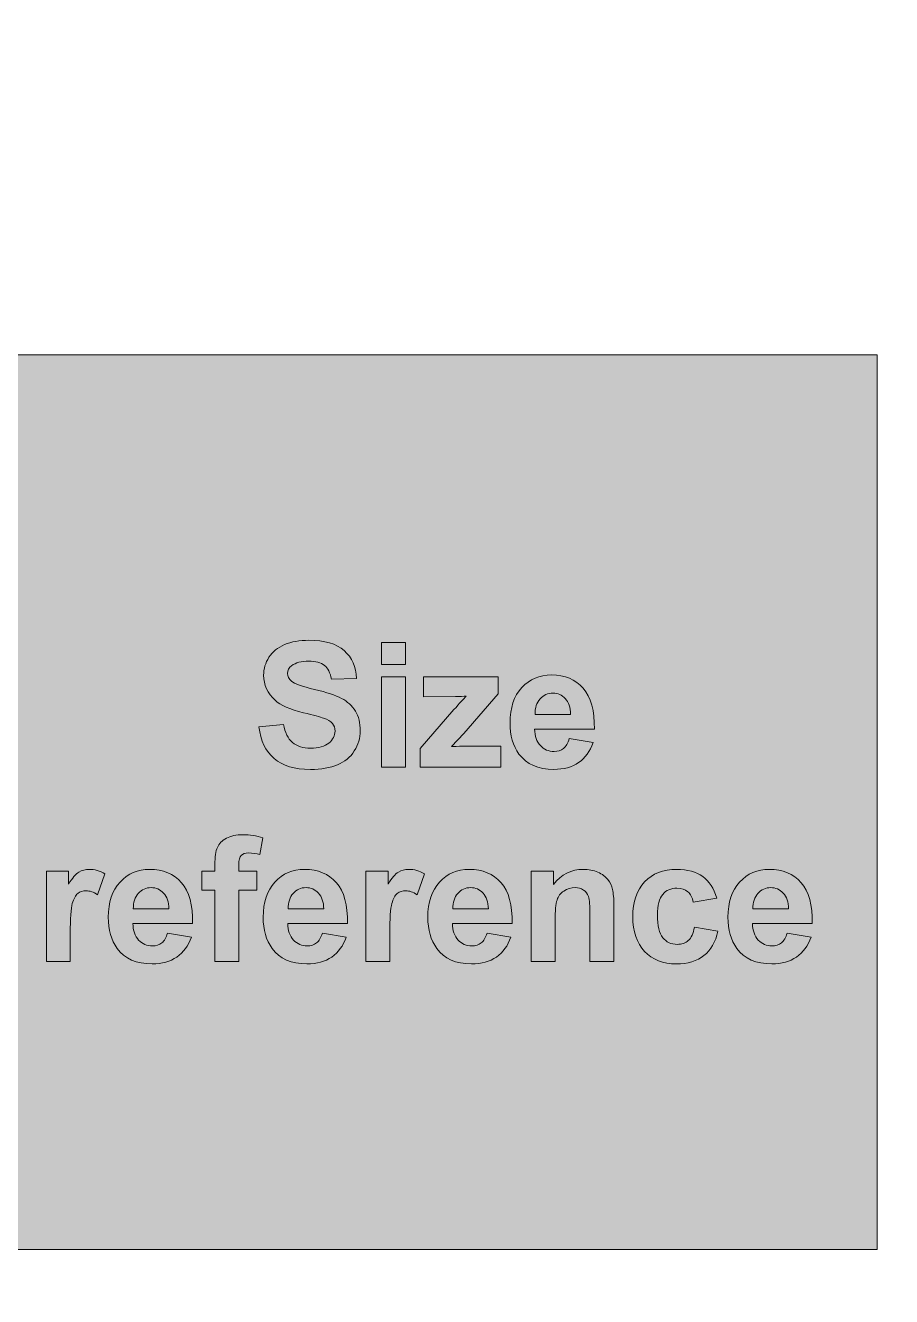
# Model space of a CAD drawing. Header units: centimetres. Extents: x 3.2 to 56.2, y -80.4 to -3.5.
# Drawn here: x 5.723 to 8.625, y -75.44 to -71.178 of the extents above; entities that cross this region are included whole.
import ezdxf

# ---------------------------------------------------------------- set-up
doc = ezdxf.new("R2010")
doc.units = ezdxf.units.CM
doc.header["$MEASUREMENT"] = 0

msp = doc.modelspace()

# ---------------------------------------------------------------- hatches: boundary and pattern name
at = {"true_color": 0xed1c24}
msp.add_hatch(color=240, dxfattribs=at).paths.add_polyline_path([(5.5764, -75.2819), (8.5764, -75.2819), (8.5764, -72.282), (5.5764, -72.282)])
at = {"true_color": 0xfffeff}
h = msp.add_hatch(color=7, dxfattribs=at)
edge = h.paths.add_edge_path()
edge.add_spline(control_points=[(6.5055, -73.5295), (6.5055, -73.5295), (6.5878, -73.5214), (6.5878, -73.5214), (6.5927, -73.5489), (6.6026, -73.569), (6.6177, -73.582), (6.6328, -73.5949), (6.6531, -73.6013), (6.6787, -73.6013), (6.7057, -73.6013), (6.7261, -73.5956), (6.7399, -73.5841), (6.7536, -73.5726), (6.7605, -73.5592), (6.7605, -73.5438), (6.7605, -73.5339), (6.7575, -73.5255), (6.7518, -73.5185), (6.7461, -73.5116), (6.736, -73.5056), (6.7216, -73.5005), (6.7117, -73.497), (6.6894, -73.491), (6.6544, -73.4823), (6.6093, -73.471), (6.5777, -73.4572), (6.5595, -73.4407), (6.534, -73.4177), (6.5212, -73.3896), (6.5212, -73.3564), (6.5212, -73.3351), (6.5273, -73.3151), (6.5392, -73.2965), (6.5513, -73.2779), (6.5686, -73.2638), (6.5913, -73.2541), (6.6139, -73.2444), (6.6411, -73.2395), (6.6732, -73.2395), (6.7255, -73.2395), (6.7648, -73.2511), (6.7912, -73.2743), (6.8176, -73.2976), (6.8315, -73.3285), (6.8328, -73.3673), (6.8328, -73.3673), (6.7482, -73.3702), (6.7482, -73.3702), (6.7446, -73.3486), (6.7369, -73.3332), (6.7252, -73.3237), (6.7134, -73.3143), (6.6957, -73.3095), (6.6722, -73.3095), (6.6479, -73.3095), (6.6288, -73.3146), (6.6151, -73.3247), (6.6062, -73.3312), (6.6017, -73.3399), (6.6017, -73.3508), (6.6017, -73.3607), (6.6059, -73.3692), (6.6143, -73.3762), (6.6249, -73.3852), (6.6507, -73.3945), (6.6916, -73.4043), (6.7326, -73.4139), (6.7628, -73.424), (6.7824, -73.4343), (6.802, -73.4447), (6.8174, -73.4588), (6.8285, -73.4768), (6.8395, -73.4948), (6.8451, -73.517), (6.8451, -73.5433), (6.8451, -73.5673), (6.8385, -73.5897), (6.8251, -73.6106), (6.8118, -73.6315), (6.793, -73.6471), (6.7687, -73.6572), (6.7444, -73.6674), (6.7141, -73.6725), (6.6778, -73.6725), (6.625, -73.6725), (6.5844, -73.6603), (6.5561, -73.6359), (6.5278, -73.6116), (6.511, -73.5761), (6.5055, -73.5295), (6.5055, -73.5295), (6.5055, -73.5295), (6.5055, -73.5295)], knot_values=[0, 0, 0, 0, 1, 1, 1, 2, 2, 2, 3, 3, 3, 4, 4, 4, 5, 5, 5, 6, 6, 6, 7, 7, 7, 8, 8, 8, 9, 9, 9, 10, 10, 10, 11, 11, 11, 12, 12, 12, 13, 13, 13, 14, 14, 14, 15, 15, 15, 16, 16, 16, 17, 17, 17, 18, 18, 18, 19, 19, 19, 20, 20, 20, 21, 21, 21, 22, 22, 22, 23, 23, 23, 24, 24, 24, 25, 25, 25, 26, 26, 26, 27, 27, 27, 28, 28, 28, 29, 29, 29, 30, 30, 30, 31, 31, 31, 31], degree=3, periodic=1)
h.paths.add_polyline_path([(6.9163, -73.3212), (6.9163, -73.2471), (6.9962, -73.2471), (6.9962, -73.3212)])
h.paths.add_polyline_path([(6.9163, -73.6649), (6.9163, -73.3621), (6.9962, -73.3621), (6.9962, -73.6649)])
edge = h.paths.add_edge_path()
edge.add_spline(control_points=[(7.0457, -73.6649), (7.0457, -73.6649), (7.0457, -73.6019), (7.0457, -73.6019), (7.0457, -73.6019), (7.159, -73.4721), (7.159, -73.4721), (7.1777, -73.4507), (7.1914, -73.4358), (7.2003, -73.4268), (7.191, -73.4274), (7.1788, -73.4278), (7.1636, -73.428), (7.1636, -73.428), (7.0568, -73.4286), (7.0568, -73.4286), (7.0568, -73.4286), (7.0568, -73.3621), (7.0568, -73.3621), (7.0568, -73.3621), (7.3071, -73.3621), (7.3071, -73.3621), (7.3071, -73.3621), (7.3071, -73.4187), (7.3071, -73.4187), (7.3071, -73.4187), (7.1915, -73.5519), (7.1915, -73.5519), (7.1915, -73.5519), (7.1507, -73.596), (7.1507, -73.596), (7.1729, -73.5949), (7.1867, -73.5943), (7.1921, -73.5943), (7.1921, -73.5943), (7.3159, -73.5943), (7.3159, -73.5943), (7.3159, -73.5943), (7.3159, -73.6649), (7.3159, -73.6649), (7.3159, -73.6649), (7.0457, -73.6649), (7.0457, -73.6649), (7.0457, -73.6649), (7.0457, -73.6649), (7.0457, -73.6649)], knot_values=[0, 0, 0, 0, 1, 1, 1, 2, 2, 2, 3, 3, 3, 4, 4, 4, 5, 5, 5, 6, 6, 6, 7, 7, 7, 8, 8, 8, 9, 9, 9, 10, 10, 10, 11, 11, 11, 12, 12, 12, 13, 13, 13, 14, 14, 14, 15, 15, 15, 15], degree=3, periodic=1)
edge = h.paths.add_edge_path()
edge.add_spline(control_points=[(7.5452, -73.5692), (7.5452, -73.5692), (7.6252, -73.5826), (7.6252, -73.5826), (7.6149, -73.6119), (7.5987, -73.6342), (7.5766, -73.6495), (7.5545, -73.6648), (7.5267, -73.6725), (7.4936, -73.6725), (7.441, -73.6725), (7.402, -73.6553), (7.3768, -73.6208), (7.3568, -73.5932), (7.3468, -73.5584), (7.3468, -73.5163), (7.3468, -73.4661), (7.3599, -73.4267), (7.3861, -73.3983), (7.4123, -73.3698), (7.4454, -73.3556), (7.4855, -73.3556), (7.5304, -73.3556), (7.5659, -73.3705), (7.592, -73.4003), (7.618, -73.43), (7.6304, -73.4756), (7.6292, -73.5371), (7.6292, -73.5371), (7.4291, -73.5371), (7.4291, -73.5371), (7.4297, -73.5608), (7.4361, -73.5793), (7.4485, -73.5925), (7.4607, -73.6058), (7.4761, -73.6124), (7.4944, -73.6124), (7.5069, -73.6124), (7.5174, -73.609), (7.5259, -73.6022), (7.5344, -73.5954), (7.5408, -73.5844), (7.5452, -73.5692), (7.5452, -73.5692), (7.5452, -73.5692), (7.5452, -73.5692)], knot_values=[0, 0, 0, 0, 1, 1, 1, 2, 2, 2, 3, 3, 3, 4, 4, 4, 5, 5, 5, 6, 6, 6, 7, 7, 7, 8, 8, 8, 9, 9, 9, 10, 10, 10, 11, 11, 11, 12, 12, 12, 13, 13, 13, 14, 14, 14, 15, 15, 15, 15], degree=3, periodic=1)
edge = h.paths.add_edge_path()
edge.add_spline(control_points=[(7.5499, -73.4881), (7.5493, -73.4649), (7.5434, -73.4472), (7.532, -73.4351), (7.5206, -73.4229), (7.5068, -73.4169), (7.4905, -73.4169), (7.4731, -73.4169), (7.4586, -73.4233), (7.4473, -73.4361), (7.4359, -73.4488), (7.4304, -73.4662), (7.4306, -73.4881), (7.4306, -73.4881), (7.5499, -73.4881), (7.5499, -73.4881), (7.5499, -73.4881), (7.5499, -73.4881), (7.5499, -73.4881)], knot_values=[0, 0, 0, 0, 1, 1, 1, 2, 2, 2, 3, 3, 3, 4, 4, 4, 5, 5, 5, 6, 6, 6, 6], degree=3, periodic=1)
edge = h.paths.add_edge_path()
edge.add_spline(control_points=[(5.8735, -74.3168), (5.8735, -74.3168), (5.7936, -74.3168), (5.7936, -74.3168), (5.7936, -74.3168), (5.7936, -74.0139), (5.7936, -74.0139), (5.7936, -74.0139), (5.8677, -74.0139), (5.8677, -74.0139), (5.8677, -74.0139), (5.8677, -74.0569), (5.8677, -74.0569), (5.8804, -74.0366), (5.8919, -74.0233), (5.9021, -74.017), (5.9123, -74.0106), (5.9239, -74.0075), (5.9368, -74.0075), (5.9551, -74.0075), (5.9727, -74.0126), (5.9896, -74.0226), (5.9896, -74.0226), (5.9648, -74.0924), (5.9648, -74.0924), (5.9513, -74.0837), (5.9388, -74.0793), (5.9272, -74.0793), (5.9159, -74.0793), (5.9064, -74.0824), (5.8986, -74.0885), (5.8908, -74.0948), (5.8847, -74.1059), (5.8802, -74.122), (5.8758, -74.1381), (5.8735, -74.172), (5.8735, -74.2234), (5.8735, -74.2234), (5.8735, -74.3168), (5.8735, -74.3168), (5.8735, -74.3168), (5.8735, -74.3168), (5.8735, -74.3168)], knot_values=[0, 0, 0, 0, 1, 1, 1, 2, 2, 2, 3, 3, 3, 4, 4, 4, 5, 5, 5, 6, 6, 6, 7, 7, 7, 8, 8, 8, 9, 9, 9, 10, 10, 10, 11, 11, 11, 12, 12, 12, 13, 13, 13, 14, 14, 14, 14], degree=3, periodic=1)
edge = h.paths.add_edge_path()
edge.add_spline(control_points=[(6.1992, -74.2211), (6.1992, -74.2211), (6.2792, -74.2345), (6.2792, -74.2345), (6.269, -74.2638), (6.2527, -74.2861), (6.2306, -74.3014), (6.2085, -74.3167), (6.1808, -74.3244), (6.1476, -74.3244), (6.095, -74.3244), (6.056, -74.3072), (6.0308, -74.2727), (6.0108, -74.2451), (6.0008, -74.2103), (6.0008, -74.1682), (6.0008, -74.118), (6.014, -74.0786), (6.0401, -74.0502), (6.0663, -74.0217), (6.0994, -74.0075), (6.1395, -74.0075), (6.1844, -74.0075), (6.2199, -74.0224), (6.246, -74.0522), (6.272, -74.0819), (6.2844, -74.1275), (6.2833, -74.189), (6.2833, -74.189), (6.0831, -74.189), (6.0831, -74.189), (6.0837, -74.2127), (6.0901, -74.2312), (6.1025, -74.2444), (6.1147, -74.2577), (6.1301, -74.2643), (6.1484, -74.2643), (6.1609, -74.2643), (6.1714, -74.2609), (6.1799, -74.2541), (6.1884, -74.2473), (6.1948, -74.2363), (6.1992, -74.2211), (6.1992, -74.2211), (6.1992, -74.2211), (6.1992, -74.2211)], knot_values=[0, 0, 0, 0, 1, 1, 1, 2, 2, 2, 3, 3, 3, 4, 4, 4, 5, 5, 5, 6, 6, 6, 7, 7, 7, 8, 8, 8, 9, 9, 9, 10, 10, 10, 11, 11, 11, 12, 12, 12, 13, 13, 13, 14, 14, 14, 15, 15, 15, 15], degree=3, periodic=1)
edge = h.paths.add_edge_path()
edge.add_spline(control_points=[(6.2039, -74.14), (6.2033, -74.1167), (6.1974, -74.099), (6.186, -74.087), (6.1746, -74.0748), (6.1608, -74.0688), (6.1445, -74.0688), (6.1271, -74.0688), (6.1127, -74.0752), (6.1013, -74.088), (6.0899, -74.1007), (6.0844, -74.1181), (6.0846, -74.14), (6.0846, -74.14), (6.2039, -74.14), (6.2039, -74.14), (6.2039, -74.14), (6.2039, -74.14), (6.2039, -74.14)], knot_values=[0, 0, 0, 0, 1, 1, 1, 2, 2, 2, 3, 3, 3, 4, 4, 4, 5, 5, 5, 6, 6, 6, 6], degree=3, periodic=1)
edge = h.paths.add_edge_path()
edge.add_spline(control_points=[(6.3137, -74.0139), (6.3137, -74.0139), (6.358, -74.0139), (6.358, -74.0139), (6.358, -74.0139), (6.358, -73.9911), (6.358, -73.9911), (6.358, -73.9656), (6.3608, -73.9466), (6.3662, -73.934), (6.3717, -73.9214), (6.3817, -73.9111), (6.3963, -73.9033), (6.4109, -73.8954), (6.4294, -73.8914), (6.4518, -73.8914), (6.4747, -73.8914), (6.4971, -73.8948), (6.5191, -73.9016), (6.5191, -73.9016), (6.5089, -73.9573), (6.5089, -73.9573), (6.4958, -73.9542), (6.4833, -73.9527), (6.4712, -73.9527), (6.4594, -73.9527), (6.4509, -73.9554), (6.4458, -73.9608), (6.4406, -73.9663), (6.438, -73.9768), (6.438, -73.9923), (6.438, -73.9923), (6.438, -74.0139), (6.438, -74.0139), (6.438, -74.0139), (6.4981, -74.0139), (6.4981, -74.0139), (6.4981, -74.0139), (6.4981, -74.077), (6.4981, -74.077), (6.4981, -74.077), (6.438, -74.077), (6.438, -74.077), (6.438, -74.077), (6.438, -74.3168), (6.438, -74.3168), (6.438, -74.3168), (6.358, -74.3168), (6.358, -74.3168), (6.358, -74.3168), (6.358, -74.077), (6.358, -74.077), (6.358, -74.077), (6.3137, -74.077), (6.3137, -74.077), (6.3137, -74.077), (6.3137, -74.0139), (6.3137, -74.0139), (6.3137, -74.0139), (6.3137, -74.0139), (6.3137, -74.0139)], knot_values=[0, 0, 0, 0, 1, 1, 1, 2, 2, 2, 3, 3, 3, 4, 4, 4, 5, 5, 5, 6, 6, 6, 7, 7, 7, 8, 8, 8, 9, 9, 9, 10, 10, 10, 11, 11, 11, 12, 12, 12, 13, 13, 13, 14, 14, 14, 15, 15, 15, 16, 16, 16, 17, 17, 17, 18, 18, 18, 19, 19, 19, 20, 20, 20, 20], degree=3, periodic=1)
edge = h.paths.add_edge_path()
edge.add_spline(control_points=[(6.7181, -74.2211), (6.7181, -74.2211), (6.798, -74.2345), (6.798, -74.2345), (6.7878, -74.2638), (6.7716, -74.2861), (6.7495, -74.3014), (6.7273, -74.3167), (6.6996, -74.3244), (6.6664, -74.3244), (6.6138, -74.3244), (6.5748, -74.3072), (6.5496, -74.2727), (6.5297, -74.2451), (6.5197, -74.2103), (6.5197, -74.1682), (6.5197, -74.118), (6.5328, -74.0786), (6.559, -74.0502), (6.5851, -74.0217), (6.6183, -74.0075), (6.6584, -74.0075), (6.7033, -74.0075), (6.7388, -74.0224), (6.7649, -74.0522), (6.7908, -74.0819), (6.8033, -74.1275), (6.8021, -74.189), (6.8021, -74.189), (6.602, -74.189), (6.602, -74.189), (6.6025, -74.2127), (6.6089, -74.2312), (6.6213, -74.2444), (6.6336, -74.2577), (6.6489, -74.2643), (6.6672, -74.2643), (6.6797, -74.2643), (6.6903, -74.2609), (6.6987, -74.2541), (6.7073, -74.2473), (6.7137, -74.2363), (6.7181, -74.2211), (6.7181, -74.2211), (6.7181, -74.2211), (6.7181, -74.2211)], knot_values=[0, 0, 0, 0, 1, 1, 1, 2, 2, 2, 3, 3, 3, 4, 4, 4, 5, 5, 5, 6, 6, 6, 7, 7, 7, 8, 8, 8, 9, 9, 9, 10, 10, 10, 11, 11, 11, 12, 12, 12, 13, 13, 13, 14, 14, 14, 15, 15, 15, 15], degree=3, periodic=1)
edge = h.paths.add_edge_path()
edge.add_spline(control_points=[(6.7227, -74.14), (6.7222, -74.1167), (6.7162, -74.099), (6.7048, -74.087), (6.6935, -74.0748), (6.6797, -74.0688), (6.6633, -74.0688), (6.6459, -74.0688), (6.6315, -74.0752), (6.6201, -74.088), (6.6088, -74.1007), (6.6032, -74.1181), (6.6034, -74.14), (6.6034, -74.14), (6.7227, -74.14), (6.7227, -74.14), (6.7227, -74.14), (6.7227, -74.14), (6.7227, -74.14)], knot_values=[0, 0, 0, 0, 1, 1, 1, 2, 2, 2, 3, 3, 3, 4, 4, 4, 5, 5, 5, 6, 6, 6, 6], degree=3, periodic=1)
edge = h.paths.add_edge_path()
edge.add_spline(control_points=[(6.944, -74.3168), (6.944, -74.3168), (6.864, -74.3168), (6.864, -74.3168), (6.864, -74.3168), (6.864, -74.0139), (6.864, -74.0139), (6.864, -74.0139), (6.9382, -74.0139), (6.9382, -74.0139), (6.9382, -74.0139), (6.9382, -74.0569), (6.9382, -74.0569), (6.9509, -74.0366), (6.9624, -74.0233), (6.9726, -74.017), (6.9828, -74.0106), (6.9944, -74.0075), (7.0073, -74.0075), (7.0256, -74.0075), (7.0432, -74.0126), (7.0601, -74.0226), (7.0601, -74.0226), (7.0353, -74.0924), (7.0353, -74.0924), (7.0218, -74.0837), (7.0092, -74.0793), (6.9977, -74.0793), (6.9864, -74.0793), (6.9769, -74.0824), (6.9691, -74.0885), (6.9613, -74.0948), (6.9552, -74.1059), (6.9507, -74.122), (6.9462, -74.1381), (6.944, -74.172), (6.944, -74.2234), (6.944, -74.2234), (6.944, -74.3168), (6.944, -74.3168), (6.944, -74.3168), (6.944, -74.3168), (6.944, -74.3168)], knot_values=[0, 0, 0, 0, 1, 1, 1, 2, 2, 2, 3, 3, 3, 4, 4, 4, 5, 5, 5, 6, 6, 6, 7, 7, 7, 8, 8, 8, 9, 9, 9, 10, 10, 10, 11, 11, 11, 12, 12, 12, 13, 13, 13, 14, 14, 14, 14], degree=3, periodic=1)
edge = h.paths.add_edge_path()
edge.add_spline(control_points=[(7.2697, -74.2211), (7.2697, -74.2211), (7.3496, -74.2345), (7.3496, -74.2345), (7.3394, -74.2638), (7.3232, -74.2861), (7.3011, -74.3014), (7.2789, -74.3167), (7.2512, -74.3244), (7.2181, -74.3244), (7.1654, -74.3244), (7.1264, -74.3072), (7.1013, -74.2727), (7.0813, -74.2451), (7.0713, -74.2103), (7.0713, -74.1682), (7.0713, -74.118), (7.0844, -74.0786), (7.1106, -74.0502), (7.1368, -74.0217), (7.1699, -74.0075), (7.21, -74.0075), (7.2549, -74.0075), (7.2904, -74.0224), (7.3165, -74.0522), (7.3424, -74.0819), (7.3549, -74.1275), (7.3537, -74.189), (7.3537, -74.189), (7.1536, -74.189), (7.1536, -74.189), (7.1542, -74.2127), (7.1606, -74.2312), (7.1729, -74.2444), (7.1852, -74.2577), (7.2006, -74.2643), (7.2188, -74.2643), (7.2314, -74.2643), (7.2419, -74.2609), (7.2503, -74.2541), (7.2589, -74.2473), (7.2653, -74.2363), (7.2697, -74.2211), (7.2697, -74.2211), (7.2697, -74.2211), (7.2697, -74.2211)], knot_values=[0, 0, 0, 0, 1, 1, 1, 2, 2, 2, 3, 3, 3, 4, 4, 4, 5, 5, 5, 6, 6, 6, 7, 7, 7, 8, 8, 8, 9, 9, 9, 10, 10, 10, 11, 11, 11, 12, 12, 12, 13, 13, 13, 14, 14, 14, 15, 15, 15, 15], degree=3, periodic=1)
edge = h.paths.add_edge_path()
edge.add_spline(control_points=[(7.2744, -74.14), (7.2738, -74.1167), (7.2678, -74.099), (7.2565, -74.087), (7.2451, -74.0748), (7.2313, -74.0688), (7.215, -74.0688), (7.1975, -74.0688), (7.1831, -74.0752), (7.1718, -74.088), (7.1604, -74.1007), (7.1548, -74.1181), (7.155, -74.14), (7.155, -74.14), (7.2744, -74.14), (7.2744, -74.14), (7.2744, -74.14), (7.2744, -74.14), (7.2744, -74.14)], knot_values=[0, 0, 0, 0, 1, 1, 1, 2, 2, 2, 3, 3, 3, 4, 4, 4, 5, 5, 5, 6, 6, 6, 6], degree=3, periodic=1)
edge = h.paths.add_edge_path()
edge.add_spline(control_points=[(7.6946, -74.3168), (7.6946, -74.3168), (7.6146, -74.3168), (7.6146, -74.3168), (7.6146, -74.3168), (7.6146, -74.1625), (7.6146, -74.1625), (7.6146, -74.1298), (7.6129, -74.1087), (7.6095, -74.0991), (7.606, -74.0895), (7.6005, -74.0821), (7.5927, -74.0768), (7.5849, -74.0714), (7.5756, -74.0688), (7.5647, -74.0688), (7.5507, -74.0688), (7.5381, -74.0726), (7.527, -74.0802), (7.5158, -74.0878), (7.5083, -74.0979), (7.5042, -74.1103), (7.5, -74.1229), (7.4979, -74.146), (7.4979, -74.1799), (7.4979, -74.1799), (7.4979, -74.3168), (7.4979, -74.3168), (7.4979, -74.3168), (7.418, -74.3168), (7.418, -74.3168), (7.418, -74.3168), (7.418, -74.0139), (7.418, -74.0139), (7.418, -74.0139), (7.4921, -74.0139), (7.4921, -74.0139), (7.4921, -74.0139), (7.4921, -74.0584), (7.4921, -74.0584), (7.5187, -74.0245), (7.552, -74.0075), (7.5924, -74.0075), (7.6101, -74.0075), (7.6263, -74.0107), (7.641, -74.017), (7.6558, -74.0235), (7.6669, -74.0315), (7.6744, -74.0414), (7.682, -74.0513), (7.6872, -74.0625), (7.6901, -74.075), (7.6931, -74.0876), (7.6946, -74.1055), (7.6946, -74.1288), (7.6946, -74.1288), (7.6946, -74.3168), (7.6946, -74.3168), (7.6946, -74.3168), (7.6946, -74.3168), (7.6946, -74.3168)], knot_values=[0, 0, 0, 0, 1, 1, 1, 2, 2, 2, 3, 3, 3, 4, 4, 4, 5, 5, 5, 6, 6, 6, 7, 7, 7, 8, 8, 8, 9, 9, 9, 10, 10, 10, 11, 11, 11, 12, 12, 12, 13, 13, 13, 14, 14, 14, 15, 15, 15, 16, 16, 16, 17, 17, 17, 18, 18, 18, 19, 19, 19, 20, 20, 20, 20], degree=3, periodic=1)
edge = h.paths.add_edge_path()
edge.add_spline(control_points=[(8.0394, -74.1038), (8.0394, -74.1038), (7.9606, -74.1178), (7.9606, -74.1178), (7.958, -74.1022), (7.9519, -74.0904), (7.9425, -74.0824), (7.9331, -74.0745), (7.9209, -74.0705), (7.9059, -74.0705), (7.886, -74.0705), (7.87, -74.0774), (7.8582, -74.0913), (7.8463, -74.1051), (7.8404, -74.1281), (7.8404, -74.1605), (7.8404, -74.1965), (7.8464, -74.2219), (7.8585, -74.2368), (7.8705, -74.2516), (7.8867, -74.259), (7.9069, -74.259), (7.9221, -74.259), (7.9345, -74.2546), (7.9441, -74.246), (7.9539, -74.2373), (7.9607, -74.2225), (7.9647, -74.2013), (7.9647, -74.2013), (8.0434, -74.2147), (8.0434, -74.2147), (8.0353, -74.2509), (8.0196, -74.2782), (7.9965, -74.2967), (7.9733, -74.3151), (7.9423, -74.3244), (7.9033, -74.3244), (7.8592, -74.3244), (7.8238, -74.3104), (7.7976, -74.2825), (7.7712, -74.2545), (7.7581, -74.2157), (7.7581, -74.1662), (7.7581, -74.1162), (7.7713, -74.0773), (7.7977, -74.0493), (7.824, -74.0214), (7.8597, -74.0075), (7.9048, -74.0075), (7.9415, -74.0075), (7.9708, -74.0155), (7.9926, -74.0314), (8.0143, -74.0472), (8.0298, -74.0713), (8.0394, -74.1038), (8.0394, -74.1038), (8.0394, -74.1038), (8.0394, -74.1038)], knot_values=[0, 0, 0, 0, 1, 1, 1, 2, 2, 2, 3, 3, 3, 4, 4, 4, 5, 5, 5, 6, 6, 6, 7, 7, 7, 8, 8, 8, 9, 9, 9, 10, 10, 10, 11, 11, 11, 12, 12, 12, 13, 13, 13, 14, 14, 14, 15, 15, 15, 16, 16, 16, 17, 17, 17, 18, 18, 18, 19, 19, 19, 19], degree=3, periodic=1)
edge = h.paths.add_edge_path()
edge.add_spline(control_points=[(8.2752, -74.2211), (8.2752, -74.2211), (8.3551, -74.2345), (8.3551, -74.2345), (8.3449, -74.2638), (8.3287, -74.2861), (8.3066, -74.3014), (8.2844, -74.3167), (8.2567, -74.3244), (8.2236, -74.3244), (8.1709, -74.3244), (8.1319, -74.3072), (8.1068, -74.2727), (8.0868, -74.2451), (8.0768, -74.2103), (8.0768, -74.1682), (8.0768, -74.118), (8.0899, -74.0786), (8.1161, -74.0502), (8.1422, -74.0217), (8.1754, -74.0075), (8.2155, -74.0075), (8.2604, -74.0075), (8.2959, -74.0224), (8.322, -74.0522), (8.3479, -74.0819), (8.3604, -74.1275), (8.3592, -74.189), (8.3592, -74.189), (8.1591, -74.189), (8.1591, -74.189), (8.1597, -74.2127), (8.1661, -74.2312), (8.1784, -74.2444), (8.1907, -74.2577), (8.206, -74.2643), (8.2243, -74.2643), (8.2369, -74.2643), (8.2474, -74.2609), (8.2558, -74.2541), (8.2644, -74.2473), (8.2708, -74.2363), (8.2752, -74.2211), (8.2752, -74.2211), (8.2752, -74.2211), (8.2752, -74.2211)], knot_values=[0, 0, 0, 0, 1, 1, 1, 2, 2, 2, 3, 3, 3, 4, 4, 4, 5, 5, 5, 6, 6, 6, 7, 7, 7, 8, 8, 8, 9, 9, 9, 10, 10, 10, 11, 11, 11, 12, 12, 12, 13, 13, 13, 14, 14, 14, 15, 15, 15, 15], degree=3, periodic=1)
edge = h.paths.add_edge_path()
edge.add_spline(control_points=[(8.2799, -74.14), (8.2793, -74.1167), (8.2734, -74.099), (8.262, -74.087), (8.2506, -74.0748), (8.2368, -74.0688), (8.2204, -74.0688), (8.203, -74.0688), (8.1886, -74.0752), (8.1773, -74.088), (8.1659, -74.1007), (8.1603, -74.1181), (8.1605, -74.14), (8.1605, -74.14), (8.2799, -74.14), (8.2799, -74.14)], knot_values=[0, 0, 0, 0, 1, 1, 1, 2, 2, 2, 3, 3, 3, 4, 4, 4, 5, 5, 5, 5], degree=3, periodic=1)

# ---------------------------------------------------------------- linework, layer by layer
at = {"color": 250, "lineweight": 18, "true_color": 0x231f20}
msp.add_lwpolyline([(5.5764, -75.2819), (8.5764, -75.2819), (8.5764, -72.282), (5.5764, -72.282), (5.5764, -75.2819)], dxfattribs=at)
at = {"lineweight": 0}
for points in [[(6.9163, -73.3212), (6.9163, -73.2471), (6.9962, -73.2471), (6.9962, -73.3212), (6.9163, -73.3212), (6.9163, -73.3212)], [(6.9163, -73.6649), (6.9163, -73.3621), (6.9962, -73.3621), (6.9962, -73.6649), (6.9163, -73.6649), (6.9163, -73.6649)]]:
    msp.add_lwpolyline(points, dxfattribs=at)
at = {"color": 240, "lineweight": 211, "true_color": 0xed1c24}
msp.add_open_spline([(5.3105, -42.9), (5.3105, -42.9), (54.0873, -42.9), (54.0873, -42.9), (55.2534, -42.9), (56.2073, -43.854), (56.2073, -45.02), (56.2073, -45.02), (56.2073, -78.2666), (56.2073, -78.2666), (56.2073, -79.4326), (55.2534, -80.3866), (54.0873, -80.3866), (54.0873, -80.3866), (5.3105, -80.3866), (5.3105, -80.3866), (4.1445, -80.3866), (3.1905, -79.4326), (3.1905, -78.2666), (3.1905, -78.2666), (3.1905, -45.02), (3.1905, -45.02), (3.1905, -43.854), (4.1445, -42.9), (5.3105, -42.9)], degree=3, knots=[0, 0, 0, 0, 1, 1, 1, 2, 2, 2, 3, 3, 3, 4, 4, 4, 5, 5, 5, 6, 6, 6, 7, 7, 7, 8, 8, 8, 8], dxfattribs=at)
at = {"lineweight": 0}
for points, knots in [([(6.5055, -73.5295), (6.5055, -73.5295), (6.5878, -73.5214), (6.5878, -73.5214), (6.5927, -73.5489), (6.6026, -73.569), (6.6177, -73.582), (6.6328, -73.5949), (6.6531, -73.6013), (6.6787, -73.6013), (6.7057, -73.6013), (6.7261, -73.5956), (6.7399, -73.5841), (6.7536, -73.5726), (6.7605, -73.5592), (6.7605, -73.5438), (6.7605, -73.5339), (6.7575, -73.5255), (6.7518, -73.5185), (6.7461, -73.5116), (6.736, -73.5056), (6.7216, -73.5005), (6.7117, -73.497), (6.6894, -73.491), (6.6544, -73.4823), (6.6093, -73.471), (6.5777, -73.4572), (6.5595, -73.4407), (6.534, -73.4177), (6.5212, -73.3896), (6.5212, -73.3564), (6.5212, -73.3351), (6.5273, -73.3151), (6.5392, -73.2965), (6.5513, -73.2779), (6.5686, -73.2638), (6.5913, -73.2541), (6.6139, -73.2444), (6.6411, -73.2395), (6.6732, -73.2395), (6.7255, -73.2395), (6.7648, -73.2511), (6.7912, -73.2743), (6.8176, -73.2976), (6.8315, -73.3285), (6.8328, -73.3673), (6.8328, -73.3673), (6.7482, -73.3702), (6.7482, -73.3702), (6.7446, -73.3486), (6.7369, -73.3332), (6.7252, -73.3237), (6.7134, -73.3143), (6.6957, -73.3095), (6.6722, -73.3095), (6.6479, -73.3095), (6.6288, -73.3146), (6.6151, -73.3247), (6.6062, -73.3312), (6.6017, -73.3399), (6.6017, -73.3508), (6.6017, -73.3607), (6.6059, -73.3692), (6.6143, -73.3762), (6.6249, -73.3852), (6.6507, -73.3945), (6.6916, -73.4043), (6.7326, -73.4139), (6.7628, -73.424), (6.7824, -73.4343), (6.802, -73.4447), (6.8174, -73.4588), (6.8285, -73.4768), (6.8395, -73.4948), (6.8451, -73.517), (6.8451, -73.5433), (6.8451, -73.5673), (6.8385, -73.5897), (6.8251, -73.6106), (6.8118, -73.6315), (6.793, -73.6471), (6.7687, -73.6572), (6.7444, -73.6674), (6.7141, -73.6725), (6.6778, -73.6725), (6.625, -73.6725), (6.5844, -73.6603), (6.5561, -73.6359), (6.5278, -73.6116), (6.511, -73.5761), (6.5055, -73.5295), (6.5055, -73.5295), (6.5055, -73.5295), (6.5055, -73.5295)], [0, 0, 0, 0, 1, 1, 1, 2, 2, 2, 3, 3, 3, 4, 4, 4, 5, 5, 5, 6, 6, 6, 7, 7, 7, 8, 8, 8, 9, 9, 9, 10, 10, 10, 11, 11, 11, 12, 12, 12, 13, 13, 13, 14, 14, 14, 15, 15, 15, 16, 16, 16, 17, 17, 17, 18, 18, 18, 19, 19, 19, 20, 20, 20, 21, 21, 21, 22, 22, 22, 23, 23, 23, 24, 24, 24, 25, 25, 25, 26, 26, 26, 27, 27, 27, 28, 28, 28, 29, 29, 29, 30, 30, 30, 31, 31, 31, 31]), ([(7.0457, -73.6649), (7.0457, -73.6649), (7.0457, -73.6019), (7.0457, -73.6019), (7.0457, -73.6019), (7.159, -73.4721), (7.159, -73.4721), (7.1777, -73.4507), (7.1914, -73.4358), (7.2003, -73.4268), (7.191, -73.4274), (7.1788, -73.4278), (7.1636, -73.428), (7.1636, -73.428), (7.0568, -73.4286), (7.0568, -73.4286), (7.0568, -73.4286), (7.0568, -73.3621), (7.0568, -73.3621), (7.0568, -73.3621), (7.3071, -73.3621), (7.3071, -73.3621), (7.3071, -73.3621), (7.3071, -73.4187), (7.3071, -73.4187), (7.3071, -73.4187), (7.1915, -73.5519), (7.1915, -73.5519), (7.1915, -73.5519), (7.1507, -73.596), (7.1507, -73.596), (7.1729, -73.5949), (7.1867, -73.5943), (7.1921, -73.5943), (7.1921, -73.5943), (7.3159, -73.5943), (7.3159, -73.5943), (7.3159, -73.5943), (7.3159, -73.6649), (7.3159, -73.6649), (7.3159, -73.6649), (7.0457, -73.6649), (7.0457, -73.6649), (7.0457, -73.6649), (7.0457, -73.6649), (7.0457, -73.6649)], [0, 0, 0, 0, 1, 1, 1, 2, 2, 2, 3, 3, 3, 4, 4, 4, 5, 5, 5, 6, 6, 6, 7, 7, 7, 8, 8, 8, 9, 9, 9, 10, 10, 10, 11, 11, 11, 12, 12, 12, 13, 13, 13, 14, 14, 14, 15, 15, 15, 15]), ([(7.5452, -73.5692), (7.5452, -73.5692), (7.6252, -73.5826), (7.6252, -73.5826), (7.6149, -73.6119), (7.5987, -73.6342), (7.5766, -73.6495), (7.5545, -73.6648), (7.5267, -73.6725), (7.4936, -73.6725), (7.441, -73.6725), (7.402, -73.6553), (7.3768, -73.6208), (7.3568, -73.5932), (7.3468, -73.5584), (7.3468, -73.5163), (7.3468, -73.4661), (7.3599, -73.4267), (7.3861, -73.3983), (7.4123, -73.3698), (7.4454, -73.3556), (7.4855, -73.3556), (7.5304, -73.3556), (7.5659, -73.3705), (7.592, -73.4003), (7.618, -73.43), (7.6304, -73.4756), (7.6292, -73.5371), (7.6292, -73.5371), (7.4291, -73.5371), (7.4291, -73.5371), (7.4297, -73.5608), (7.4361, -73.5793), (7.4485, -73.5925), (7.4607, -73.6058), (7.4761, -73.6124), (7.4944, -73.6124), (7.5069, -73.6124), (7.5174, -73.609), (7.5259, -73.6022), (7.5344, -73.5954), (7.5408, -73.5844), (7.5452, -73.5692), (7.5452, -73.5692), (7.5452, -73.5692), (7.5452, -73.5692)], [0, 0, 0, 0, 1, 1, 1, 2, 2, 2, 3, 3, 3, 4, 4, 4, 5, 5, 5, 6, 6, 6, 7, 7, 7, 8, 8, 8, 9, 9, 9, 10, 10, 10, 11, 11, 11, 12, 12, 12, 13, 13, 13, 14, 14, 14, 15, 15, 15, 15]), ([(7.5499, -73.4881), (7.5493, -73.4649), (7.5434, -73.4472), (7.532, -73.4351), (7.5206, -73.4229), (7.5068, -73.4169), (7.4905, -73.4169), (7.4731, -73.4169), (7.4586, -73.4233), (7.4473, -73.4361), (7.4359, -73.4488), (7.4304, -73.4662), (7.4306, -73.4881), (7.4306, -73.4881), (7.5499, -73.4881), (7.5499, -73.4881), (7.5499, -73.4881), (7.5499, -73.4881), (7.5499, -73.4881)], [0, 0, 0, 0, 1, 1, 1, 2, 2, 2, 3, 3, 3, 4, 4, 4, 5, 5, 5, 6, 6, 6, 6]), ([(6.3137, -74.0139), (6.3137, -74.0139), (6.358, -74.0139), (6.358, -74.0139), (6.358, -74.0139), (6.358, -73.9911), (6.358, -73.9911), (6.358, -73.9656), (6.3608, -73.9466), (6.3662, -73.934), (6.3717, -73.9214), (6.3817, -73.9111), (6.3963, -73.9033), (6.4109, -73.8954), (6.4294, -73.8914), (6.4518, -73.8914), (6.4747, -73.8914), (6.4971, -73.8948), (6.5191, -73.9016), (6.5191, -73.9016), (6.5089, -73.9573), (6.5089, -73.9573), (6.4958, -73.9542), (6.4833, -73.9527), (6.4712, -73.9527), (6.4594, -73.9527), (6.4509, -73.9554), (6.4458, -73.9608), (6.4406, -73.9663), (6.438, -73.9768), (6.438, -73.9923), (6.438, -73.9923), (6.438, -74.0139), (6.438, -74.0139), (6.438, -74.0139), (6.4981, -74.0139), (6.4981, -74.0139), (6.4981, -74.0139), (6.4981, -74.077), (6.4981, -74.077), (6.4981, -74.077), (6.438, -74.077), (6.438, -74.077), (6.438, -74.077), (6.438, -74.3168), (6.438, -74.3168), (6.438, -74.3168), (6.358, -74.3168), (6.358, -74.3168), (6.358, -74.3168), (6.358, -74.077), (6.358, -74.077), (6.358, -74.077), (6.3137, -74.077), (6.3137, -74.077), (6.3137, -74.077), (6.3137, -74.0139), (6.3137, -74.0139), (6.3137, -74.0139), (6.3137, -74.0139), (6.3137, -74.0139)], [0, 0, 0, 0, 1, 1, 1, 2, 2, 2, 3, 3, 3, 4, 4, 4, 5, 5, 5, 6, 6, 6, 7, 7, 7, 8, 8, 8, 9, 9, 9, 10, 10, 10, 11, 11, 11, 12, 12, 12, 13, 13, 13, 14, 14, 14, 15, 15, 15, 16, 16, 16, 17, 17, 17, 18, 18, 18, 19, 19, 19, 20, 20, 20, 20]), ([(5.8735, -74.3168), (5.8735, -74.3168), (5.7936, -74.3168), (5.7936, -74.3168), (5.7936, -74.3168), (5.7936, -74.0139), (5.7936, -74.0139), (5.7936, -74.0139), (5.8677, -74.0139), (5.8677, -74.0139), (5.8677, -74.0139), (5.8677, -74.0569), (5.8677, -74.0569), (5.8804, -74.0366), (5.8919, -74.0233), (5.9021, -74.017), (5.9123, -74.0106), (5.9239, -74.0075), (5.9368, -74.0075), (5.9551, -74.0075), (5.9727, -74.0126), (5.9896, -74.0226), (5.9896, -74.0226), (5.9648, -74.0924), (5.9648, -74.0924), (5.9513, -74.0837), (5.9388, -74.0793), (5.9272, -74.0793), (5.9159, -74.0793), (5.9064, -74.0824), (5.8986, -74.0885), (5.8908, -74.0948), (5.8847, -74.1059), (5.8802, -74.122), (5.8758, -74.1381), (5.8735, -74.172), (5.8735, -74.2234), (5.8735, -74.2234), (5.8735, -74.3168), (5.8735, -74.3168), (5.8735, -74.3168), (5.8735, -74.3168), (5.8735, -74.3168)], [0, 0, 0, 0, 1, 1, 1, 2, 2, 2, 3, 3, 3, 4, 4, 4, 5, 5, 5, 6, 6, 6, 7, 7, 7, 8, 8, 8, 9, 9, 9, 10, 10, 10, 11, 11, 11, 12, 12, 12, 13, 13, 13, 14, 14, 14, 14]), ([(6.1992, -74.2211), (6.1992, -74.2211), (6.2792, -74.2345), (6.2792, -74.2345), (6.269, -74.2638), (6.2527, -74.2861), (6.2306, -74.3014), (6.2085, -74.3167), (6.1808, -74.3244), (6.1476, -74.3244), (6.095, -74.3244), (6.056, -74.3072), (6.0308, -74.2727), (6.0108, -74.2451), (6.0008, -74.2103), (6.0008, -74.1682), (6.0008, -74.118), (6.014, -74.0786), (6.0401, -74.0502), (6.0663, -74.0217), (6.0994, -74.0075), (6.1395, -74.0075), (6.1844, -74.0075), (6.2199, -74.0224), (6.246, -74.0522), (6.272, -74.0819), (6.2844, -74.1275), (6.2833, -74.189), (6.2833, -74.189), (6.0831, -74.189), (6.0831, -74.189), (6.0837, -74.2127), (6.0901, -74.2312), (6.1025, -74.2444), (6.1147, -74.2577), (6.1301, -74.2643), (6.1484, -74.2643), (6.1609, -74.2643), (6.1714, -74.2609), (6.1799, -74.2541), (6.1884, -74.2473), (6.1948, -74.2363), (6.1992, -74.2211), (6.1992, -74.2211), (6.1992, -74.2211), (6.1992, -74.2211)], [0, 0, 0, 0, 1, 1, 1, 2, 2, 2, 3, 3, 3, 4, 4, 4, 5, 5, 5, 6, 6, 6, 7, 7, 7, 8, 8, 8, 9, 9, 9, 10, 10, 10, 11, 11, 11, 12, 12, 12, 13, 13, 13, 14, 14, 14, 15, 15, 15, 15]), ([(6.7181, -74.2211), (6.7181, -74.2211), (6.798, -74.2345), (6.798, -74.2345), (6.7878, -74.2638), (6.7716, -74.2861), (6.7495, -74.3014), (6.7273, -74.3167), (6.6996, -74.3244), (6.6664, -74.3244), (6.6138, -74.3244), (6.5748, -74.3072), (6.5496, -74.2727), (6.5297, -74.2451), (6.5197, -74.2103), (6.5197, -74.1682), (6.5197, -74.118), (6.5328, -74.0786), (6.559, -74.0502), (6.5851, -74.0217), (6.6183, -74.0075), (6.6584, -74.0075), (6.7033, -74.0075), (6.7388, -74.0224), (6.7649, -74.0522), (6.7908, -74.0819), (6.8033, -74.1275), (6.8021, -74.189), (6.8021, -74.189), (6.602, -74.189), (6.602, -74.189), (6.6025, -74.2127), (6.6089, -74.2312), (6.6213, -74.2444), (6.6336, -74.2577), (6.6489, -74.2643), (6.6672, -74.2643), (6.6797, -74.2643), (6.6903, -74.2609), (6.6987, -74.2541), (6.7073, -74.2473), (6.7137, -74.2363), (6.7181, -74.2211), (6.7181, -74.2211), (6.7181, -74.2211), (6.7181, -74.2211)], [0, 0, 0, 0, 1, 1, 1, 2, 2, 2, 3, 3, 3, 4, 4, 4, 5, 5, 5, 6, 6, 6, 7, 7, 7, 8, 8, 8, 9, 9, 9, 10, 10, 10, 11, 11, 11, 12, 12, 12, 13, 13, 13, 14, 14, 14, 15, 15, 15, 15]), ([(6.944, -74.3168), (6.944, -74.3168), (6.864, -74.3168), (6.864, -74.3168), (6.864, -74.3168), (6.864, -74.0139), (6.864, -74.0139), (6.864, -74.0139), (6.9382, -74.0139), (6.9382, -74.0139), (6.9382, -74.0139), (6.9382, -74.0569), (6.9382, -74.0569), (6.9509, -74.0366), (6.9624, -74.0233), (6.9726, -74.017), (6.9828, -74.0106), (6.9944, -74.0075), (7.0073, -74.0075), (7.0256, -74.0075), (7.0432, -74.0126), (7.0601, -74.0226), (7.0601, -74.0226), (7.0353, -74.0924), (7.0353, -74.0924), (7.0218, -74.0837), (7.0092, -74.0793), (6.9977, -74.0793), (6.9864, -74.0793), (6.9769, -74.0824), (6.9691, -74.0885), (6.9613, -74.0948), (6.9552, -74.1059), (6.9507, -74.122), (6.9462, -74.1381), (6.944, -74.172), (6.944, -74.2234), (6.944, -74.2234), (6.944, -74.3168), (6.944, -74.3168), (6.944, -74.3168), (6.944, -74.3168), (6.944, -74.3168)], [0, 0, 0, 0, 1, 1, 1, 2, 2, 2, 3, 3, 3, 4, 4, 4, 5, 5, 5, 6, 6, 6, 7, 7, 7, 8, 8, 8, 9, 9, 9, 10, 10, 10, 11, 11, 11, 12, 12, 12, 13, 13, 13, 14, 14, 14, 14]), ([(7.2697, -74.2211), (7.2697, -74.2211), (7.3496, -74.2345), (7.3496, -74.2345), (7.3394, -74.2638), (7.3232, -74.2861), (7.3011, -74.3014), (7.2789, -74.3167), (7.2512, -74.3244), (7.2181, -74.3244), (7.1654, -74.3244), (7.1264, -74.3072), (7.1013, -74.2727), (7.0813, -74.2451), (7.0713, -74.2103), (7.0713, -74.1682), (7.0713, -74.118), (7.0844, -74.0786), (7.1106, -74.0502), (7.1368, -74.0217), (7.1699, -74.0075), (7.21, -74.0075), (7.2549, -74.0075), (7.2904, -74.0224), (7.3165, -74.0522), (7.3424, -74.0819), (7.3549, -74.1275), (7.3537, -74.189), (7.3537, -74.189), (7.1536, -74.189), (7.1536, -74.189), (7.1542, -74.2127), (7.1606, -74.2312), (7.1729, -74.2444), (7.1852, -74.2577), (7.2006, -74.2643), (7.2188, -74.2643), (7.2314, -74.2643), (7.2419, -74.2609), (7.2503, -74.2541), (7.2589, -74.2473), (7.2653, -74.2363), (7.2697, -74.2211), (7.2697, -74.2211), (7.2697, -74.2211), (7.2697, -74.2211)], [0, 0, 0, 0, 1, 1, 1, 2, 2, 2, 3, 3, 3, 4, 4, 4, 5, 5, 5, 6, 6, 6, 7, 7, 7, 8, 8, 8, 9, 9, 9, 10, 10, 10, 11, 11, 11, 12, 12, 12, 13, 13, 13, 14, 14, 14, 15, 15, 15, 15]), ([(7.6946, -74.3168), (7.6946, -74.3168), (7.6146, -74.3168), (7.6146, -74.3168), (7.6146, -74.3168), (7.6146, -74.1625), (7.6146, -74.1625), (7.6146, -74.1298), (7.6129, -74.1087), (7.6095, -74.0991), (7.606, -74.0895), (7.6005, -74.0821), (7.5927, -74.0768), (7.5849, -74.0714), (7.5756, -74.0688), (7.5647, -74.0688), (7.5507, -74.0688), (7.5381, -74.0726), (7.527, -74.0802), (7.5158, -74.0878), (7.5083, -74.0979), (7.5042, -74.1103), (7.5, -74.1229), (7.4979, -74.146), (7.4979, -74.1799), (7.4979, -74.1799), (7.4979, -74.3168), (7.4979, -74.3168), (7.4979, -74.3168), (7.418, -74.3168), (7.418, -74.3168), (7.418, -74.3168), (7.418, -74.0139), (7.418, -74.0139), (7.418, -74.0139), (7.4921, -74.0139), (7.4921, -74.0139), (7.4921, -74.0139), (7.4921, -74.0584), (7.4921, -74.0584), (7.5187, -74.0245), (7.552, -74.0075), (7.5924, -74.0075), (7.6101, -74.0075), (7.6263, -74.0107), (7.641, -74.017), (7.6558, -74.0235), (7.6669, -74.0315), (7.6744, -74.0414), (7.682, -74.0513), (7.6872, -74.0625), (7.6901, -74.075), (7.6931, -74.0876), (7.6946, -74.1055), (7.6946, -74.1288), (7.6946, -74.1288), (7.6946, -74.3168), (7.6946, -74.3168), (7.6946, -74.3168), (7.6946, -74.3168), (7.6946, -74.3168)], [0, 0, 0, 0, 1, 1, 1, 2, 2, 2, 3, 3, 3, 4, 4, 4, 5, 5, 5, 6, 6, 6, 7, 7, 7, 8, 8, 8, 9, 9, 9, 10, 10, 10, 11, 11, 11, 12, 12, 12, 13, 13, 13, 14, 14, 14, 15, 15, 15, 16, 16, 16, 17, 17, 17, 18, 18, 18, 19, 19, 19, 20, 20, 20, 20]), ([(8.0394, -74.1038), (8.0394, -74.1038), (7.9606, -74.1178), (7.9606, -74.1178), (7.958, -74.1022), (7.9519, -74.0904), (7.9425, -74.0824), (7.9331, -74.0745), (7.9209, -74.0705), (7.9059, -74.0705), (7.886, -74.0705), (7.87, -74.0774), (7.8582, -74.0913), (7.8463, -74.1051), (7.8404, -74.1281), (7.8404, -74.1605), (7.8404, -74.1965), (7.8464, -74.2219), (7.8585, -74.2368), (7.8705, -74.2516), (7.8867, -74.259), (7.9069, -74.259), (7.9221, -74.259), (7.9345, -74.2546), (7.9441, -74.246), (7.9539, -74.2373), (7.9607, -74.2225), (7.9647, -74.2013), (7.9647, -74.2013), (8.0434, -74.2147), (8.0434, -74.2147), (8.0353, -74.2509), (8.0196, -74.2782), (7.9965, -74.2967), (7.9733, -74.3151), (7.9423, -74.3244), (7.9033, -74.3244), (7.8592, -74.3244), (7.8238, -74.3104), (7.7976, -74.2825), (7.7712, -74.2545), (7.7581, -74.2157), (7.7581, -74.1662), (7.7581, -74.1162), (7.7713, -74.0773), (7.7977, -74.0493), (7.824, -74.0214), (7.8597, -74.0075), (7.9048, -74.0075), (7.9415, -74.0075), (7.9708, -74.0155), (7.9926, -74.0314), (8.0143, -74.0472), (8.0298, -74.0713), (8.0394, -74.1038), (8.0394, -74.1038), (8.0394, -74.1038), (8.0394, -74.1038)], [0, 0, 0, 0, 1, 1, 1, 2, 2, 2, 3, 3, 3, 4, 4, 4, 5, 5, 5, 6, 6, 6, 7, 7, 7, 8, 8, 8, 9, 9, 9, 10, 10, 10, 11, 11, 11, 12, 12, 12, 13, 13, 13, 14, 14, 14, 15, 15, 15, 16, 16, 16, 17, 17, 17, 18, 18, 18, 19, 19, 19, 19]), ([(8.2752, -74.2211), (8.2752, -74.2211), (8.3551, -74.2345), (8.3551, -74.2345), (8.3449, -74.2638), (8.3287, -74.2861), (8.3066, -74.3014), (8.2844, -74.3167), (8.2567, -74.3244), (8.2236, -74.3244), (8.1709, -74.3244), (8.1319, -74.3072), (8.1068, -74.2727), (8.0868, -74.2451), (8.0768, -74.2103), (8.0768, -74.1682), (8.0768, -74.118), (8.0899, -74.0786), (8.1161, -74.0502), (8.1422, -74.0217), (8.1754, -74.0075), (8.2155, -74.0075), (8.2604, -74.0075), (8.2959, -74.0224), (8.322, -74.0522), (8.3479, -74.0819), (8.3604, -74.1275), (8.3592, -74.189), (8.3592, -74.189), (8.1591, -74.189), (8.1591, -74.189), (8.1597, -74.2127), (8.1661, -74.2312), (8.1784, -74.2444), (8.1907, -74.2577), (8.206, -74.2643), (8.2243, -74.2643), (8.2369, -74.2643), (8.2474, -74.2609), (8.2558, -74.2541), (8.2644, -74.2473), (8.2708, -74.2363), (8.2752, -74.2211), (8.2752, -74.2211), (8.2752, -74.2211), (8.2752, -74.2211)], [0, 0, 0, 0, 1, 1, 1, 2, 2, 2, 3, 3, 3, 4, 4, 4, 5, 5, 5, 6, 6, 6, 7, 7, 7, 8, 8, 8, 9, 9, 9, 10, 10, 10, 11, 11, 11, 12, 12, 12, 13, 13, 13, 14, 14, 14, 15, 15, 15, 15]), ([(6.2039, -74.14), (6.2033, -74.1167), (6.1974, -74.099), (6.186, -74.087), (6.1746, -74.0748), (6.1608, -74.0688), (6.1445, -74.0688), (6.1271, -74.0688), (6.1127, -74.0752), (6.1013, -74.088), (6.0899, -74.1007), (6.0844, -74.1181), (6.0846, -74.14), (6.0846, -74.14), (6.2039, -74.14), (6.2039, -74.14), (6.2039, -74.14), (6.2039, -74.14), (6.2039, -74.14)], [0, 0, 0, 0, 1, 1, 1, 2, 2, 2, 3, 3, 3, 4, 4, 4, 5, 5, 5, 6, 6, 6, 6]), ([(6.7227, -74.14), (6.7222, -74.1167), (6.7162, -74.099), (6.7048, -74.087), (6.6935, -74.0748), (6.6797, -74.0688), (6.6633, -74.0688), (6.6459, -74.0688), (6.6315, -74.0752), (6.6201, -74.088), (6.6088, -74.1007), (6.6032, -74.1181), (6.6034, -74.14), (6.6034, -74.14), (6.7227, -74.14), (6.7227, -74.14), (6.7227, -74.14), (6.7227, -74.14), (6.7227, -74.14)], [0, 0, 0, 0, 1, 1, 1, 2, 2, 2, 3, 3, 3, 4, 4, 4, 5, 5, 5, 6, 6, 6, 6]), ([(7.2744, -74.14), (7.2738, -74.1167), (7.2678, -74.099), (7.2565, -74.087), (7.2451, -74.0748), (7.2313, -74.0688), (7.215, -74.0688), (7.1975, -74.0688), (7.1831, -74.0752), (7.1718, -74.088), (7.1604, -74.1007), (7.1548, -74.1181), (7.155, -74.14), (7.155, -74.14), (7.2744, -74.14), (7.2744, -74.14), (7.2744, -74.14), (7.2744, -74.14), (7.2744, -74.14)], [0, 0, 0, 0, 1, 1, 1, 2, 2, 2, 3, 3, 3, 4, 4, 4, 5, 5, 5, 6, 6, 6, 6]), ([(8.2799, -74.14), (8.2793, -74.1167), (8.2734, -74.099), (8.262, -74.087), (8.2506, -74.0748), (8.2368, -74.0688), (8.2204, -74.0688), (8.203, -74.0688), (8.1886, -74.0752), (8.1773, -74.088), (8.1659, -74.1007), (8.1603, -74.1181), (8.1605, -74.14), (8.1605, -74.14), (8.2799, -74.14), (8.2799, -74.14)], [0, 0, 0, 0, 1, 1, 1, 2, 2, 2, 3, 3, 3, 4, 4, 4, 5, 5, 5, 5])]:
    msp.add_open_spline(points, degree=3, knots=knots, dxfattribs=at)

doc.saveas('drawing.dxf')
